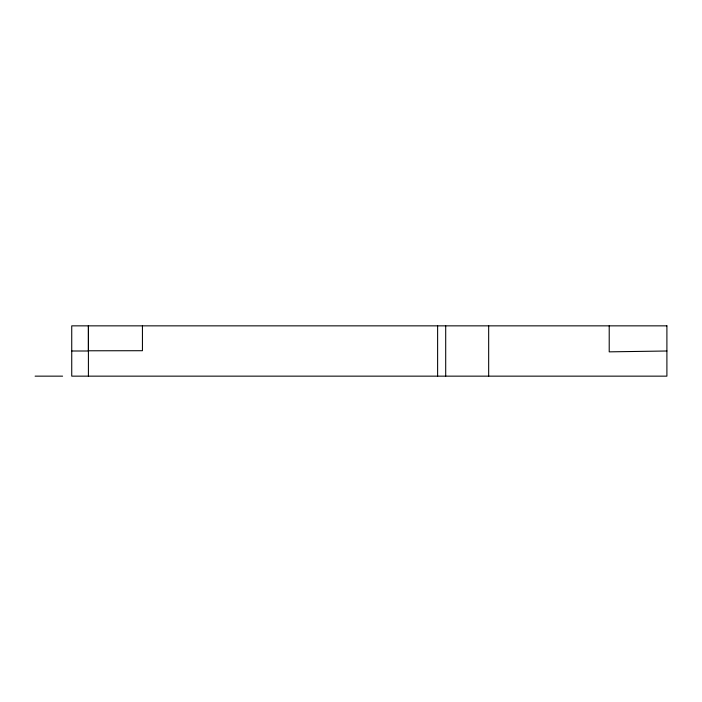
<?xml version="1.0" encoding="UTF-8"?>
<svg xmlns="http://www.w3.org/2000/svg" width="702" height="702" viewBox="0 0 702 702"><rect width="100%" height="100%" fill="white"/><g stroke="black" fill="none" stroke-linecap="round" stroke-linejoin="round"><path stroke-width="1.05" d="M88.408 376.149L88.408 325.851L88.408 351L71.736 351M445.7 376.149L445.7 325.851M666.9 351L609.213 351.851L609.213 325.851M88.408 350.781L142.436 350.71L142.436 325.851M35.1 376.149L62.592 376.149M488.671 325.851L488.671 376.149M437.618 325.851L437.618 376.149M666.9 325.851L71.736 325.851L71.736 376.149L666.9 376.149L666.9 325.851"/></g></svg>
